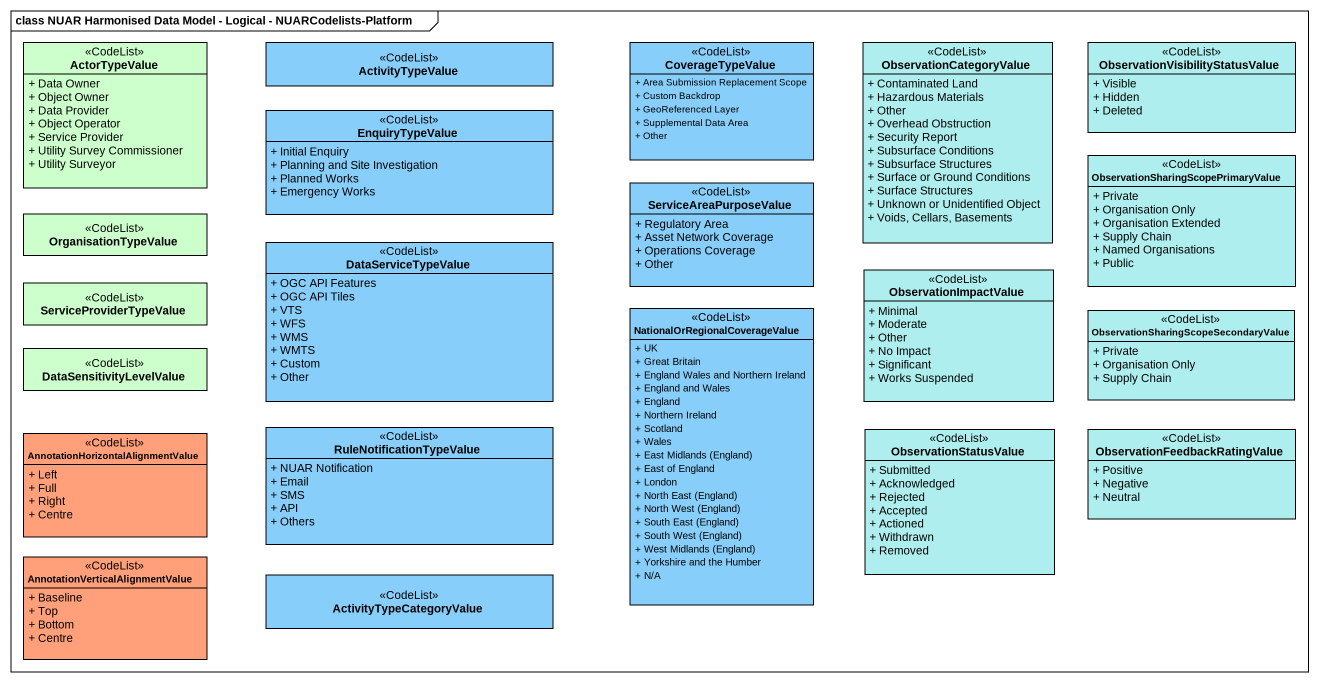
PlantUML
@startuml
mainframe class NUAR Harmonised Data Model - Logical - NUARCodelists-Platform
hide circle
hide empty members
skinparam classAttributeIconSize 0
class ActorTypeValue <<CodeList>> #CCFFCC {
  + Data Owner
  + Object Owner
  + Data Provider
  + Object Operator
  + Service Provider
  + Utility Survey Commissioner
  + Utility Surveyor
}
class ActivityTypeValue <<CodeList>> #87CEFA
class CoverageTypeValue <<CodeList>> #87CEFA {
  + Area Submission Replacement Scope
  + Custom Backdrop
  + GeoReferenced Layer
  + Supplemental Data Area
  + Other
}
class ObservationCategoryValue <<CodeList>> #AFEEEE {
  + Contaminated Land
  + Hazardous Materials
  + Other
  + Overhead Obstruction
  + Security Report
  + Subsurface Conditions
  + Subsurface Structures
  + Surface or Ground Conditions
  + Surface Structures
  + Unknown or Unidentified Object
  + Voids, Cellars, Basements
}
class "ObservationVisibilityStatusValue" as ObservationVisibilityStatusV <<CodeList>> #AFEEEE {
  + Visible
  + Hidden
  + Deleted
}
class EnquiryTypeValue <<CodeList>> #87CEFA {
  + Initial Enquiry
  + Planning and Site Investigation
  + Planned Works
  + Emergency Works
}
class "ObservationSharingScopePrimaryValue" as ObservationSharingScopePrima <<CodeList>> #AFEEEE {
  + Private
  + Organisation Only
  + Organisation Extended
  + Supply Chain
  + Named Organisations
  + Public
}
class OrganisationTypeValue <<CodeList>> #CCFFCC
class ServiceAreaPurposeValue <<CodeList>> #87CEFA {
  + Regulatory Area
  + Asset Network Coverage
  + Operations Coverage
  + Other
}
class DataServiceTypeValue <<CodeList>> #87CEFA {
  + OGC API Features
  + OGC API Tiles
  + VTS
  + WFS
  + WMS
  + WMTS
  + Custom
  + Other
}
class ServiceProviderTypeValue <<CodeList>> #CCFFCC
class "NationalOrRegionalCoverageValue" as NationalOrRegionalCoverageVa <<CodeList>> #87CEFA {
  + UK
  + Great Britain
  + England Wales and Northern Ireland
  + England and Wales
  + England
  + Northern Ireland
  + Scotland
  + Wales
  {field} + East Midlands (England)
  + East of England
  + London
  {field} + North East (England)
  {field} + North West (England)
  {field} + South East (England)
  {field} + South West (England)
  {field} + West Midlands (England)
  + Yorkshire and the Humber
  + N/A
}
class ObservationImpactValue <<CodeList>> #AFEEEE {
  + Minimal
  + Moderate
  + Other
  + No Impact
  + Significant
  + Works Suspended
}
class "ObservationSharingScopeSecondaryValue" as ObservationSharingScopeSecon <<CodeList>> #AFEEEE {
  + Private
  + Organisation Only
  + Supply Chain
}
class DataSensitivityLevelValue <<CodeList>> #CCFFCC
class "AnnotationHorizontalAlignmentValue" as AnnotationHorizontalAlignmen <<CodeList>> #FFA07A {
  + Left
  + Full
  + Right
  + Centre
}
class RuleNotificationTypeValue <<CodeList>> #87CEFA {
  + NUAR Notification
  + Email
  + SMS
  + API
  + Others
}
class ObservationStatusValue <<CodeList>> #AFEEEE {
  + Submitted
  + Acknowledged
  + Rejected
  + Accepted
  + Actioned
  + Withdrawn
  + Removed
}
class "ObservationFeedbackRatingValue" as ObservationFeedbackRatingVal <<CodeList>> #AFEEEE {
  + Positive
  + Negative
  + Neutral
}
class "AnnotationVerticalAlignmentValue" as AnnotationVerticalAlignmentV <<CodeList>> #FFA07A {
  + Baseline
  + Top
  + Bottom
  + Centre
}
class ActivityTypeCategoryValue <<CodeList>> #87CEFA
@enduml
